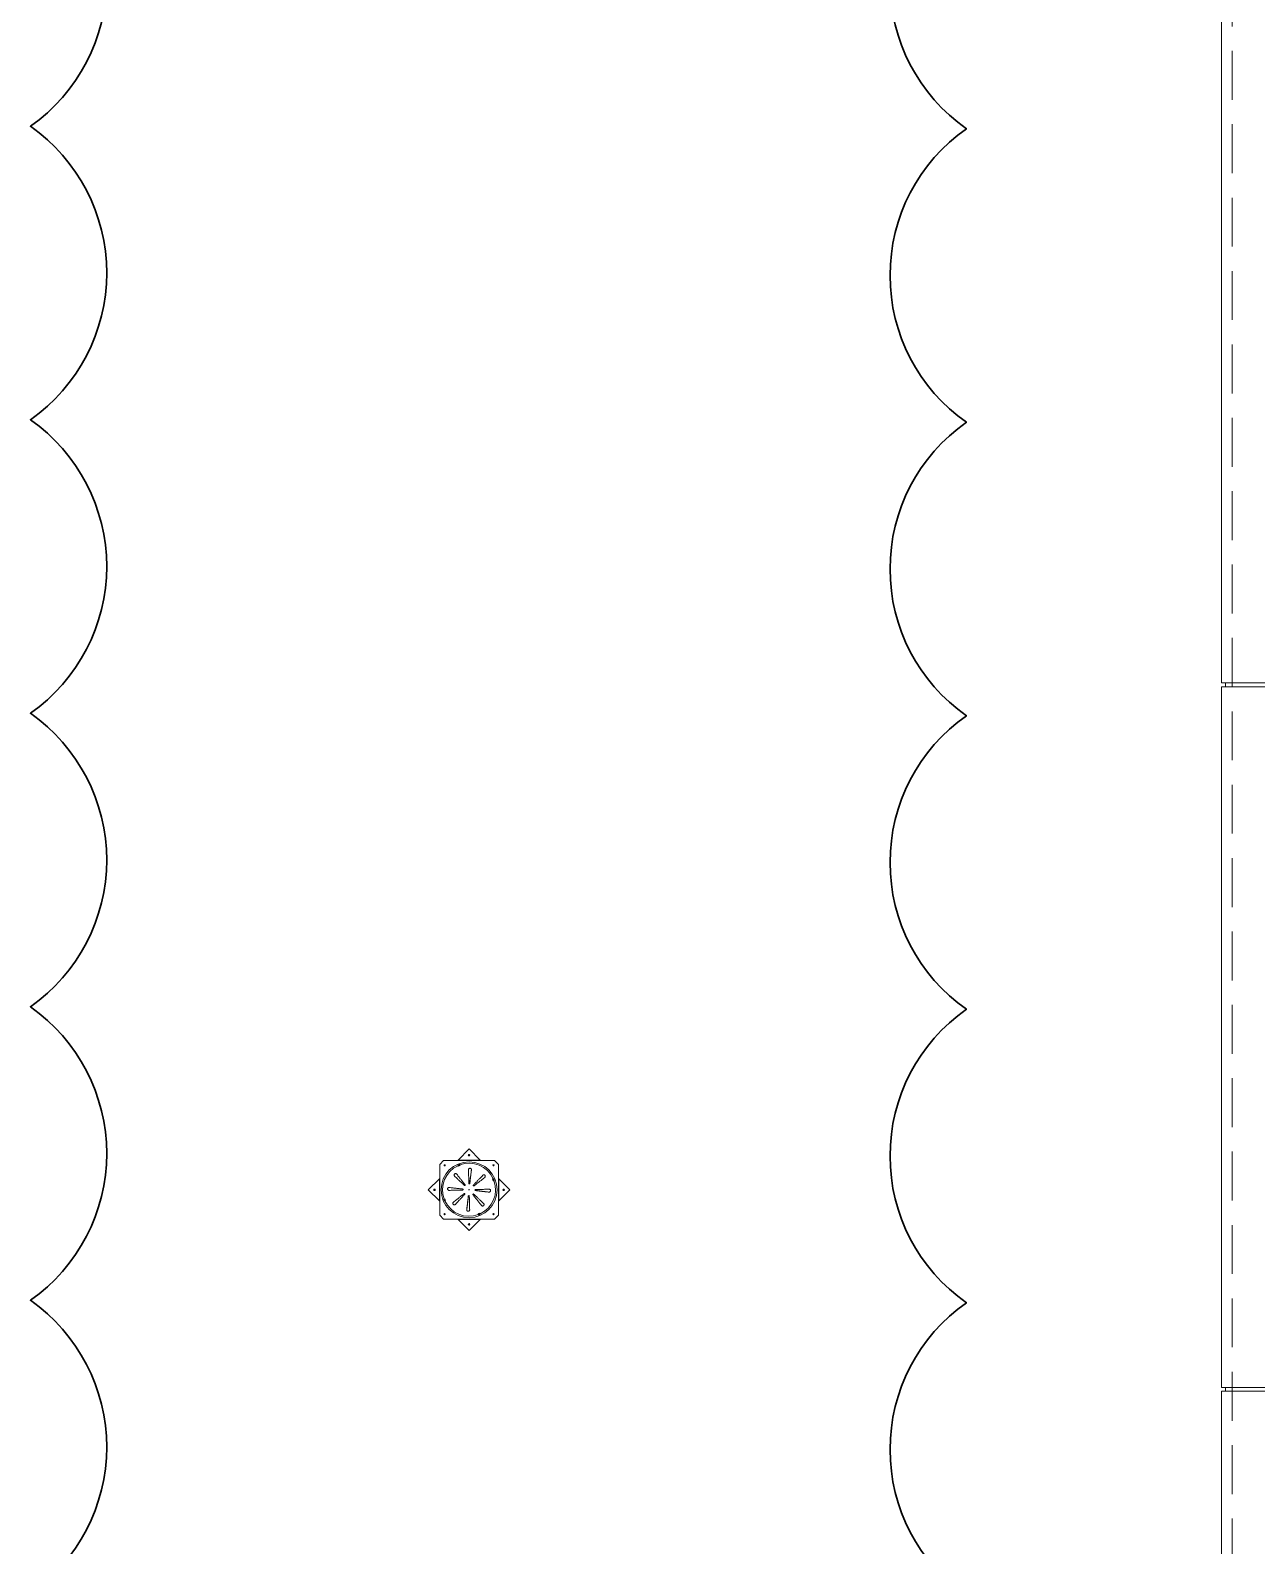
# Model space of a CAD drawing. Header units: metres. Extents: x -17822 to 152406, y -4219 to 19791.
# Drawn here: x 116690 to 117317, y 697 to 1471 of the extents above; entities that cross this region are included whole.
import ezdxf

# ---------------------------------------------------------------- set-up
doc = ezdxf.new("R2010")
doc.units = ezdxf.units.M
doc.header["$LTSCALE"] = 100
doc.header["$MEASUREMENT"] = 0
doc.linetypes.add('DOT2', pattern=[0.125, 0, -0.125])
doc.linetypes.add('HIDDEN', pattern=[0.375, 0.25, -0.125])
doc.layers.get('0').update_dxf_attribs({"color": 9, "lineweight": 9})
for name, color, linetype, lineweight in [('06A', 9, 'Continuous', 9), ('06D', 9, 'Continuous', 9), ('20', 9, 'DOT2', 9), ('E-KABLO', 7, 'Continuous', 30)]:
    doc.layers.add(name, color=color, linetype=linetype, lineweight=lineweight)

# ---------------------------------------------------------------- blocks, each defined once
blk = doc.blocks.new('p-cati_porsche')
at = {"layer": '06A'}
for points in [[(-41, -1803.5), (-41, -2161.5)], [(-41, -2161.5), (29, -2161.5)], [(-41, -2161.5), (-39, -2161.5), (-39, -2163.5), (-41, -2163.5)], [(-41, -2163.5), (-41, -2521.5)], [(-41, -2163.5), (29, -2163.5)], [(-41, -2521.5), (29, -2521.5)], [(-41, -2521.5), (-39, -2521.5), (-39, -2523.5), (-41, -2523.5)], [(-41, -2523.5), (-41, -2881.5)], [(-41, -2523.5), (29, -2523.5)]]:
    blk.add_lwpolyline(points, dxfattribs=at)
at = {"layer": '20', "linetype": 'HIDDEN'}
blk.add_lwpolyline([(874.52, -3168.25), (874.52, -3394.7), (23.8, -3394.7), (23.8, -1560.72), (78.47, -1560.72), (78.47, -1501), (-35.58, -1501), (-35.58, -3454.08), (933.57, -3454.08), (933.55, -3168.25)], dxfattribs=at)
blk = doc.blocks.new('p-suzgec')
at = {"ltscale": 25}
for p, q in [((-5.91, 15.2), (-0.25, 20.86)), ((-0.25, 20.86), (5.41, 15.2)), ((-13.25, 15), (-15.25, 13)), ((-15.25, 13), (-15.25, -13)), ((12.75, 15), (-13.25, 15)), ((-6.11, 15), (-5.91, 15.2)), ((-5.89, 12.32), (-5.97, 12.51)), ((-5.91, 15.2), (5.41, 15.2)), ((-5.76, 12), (-5.89, 12.32)), ((-5.05, 12.9), (-4.97, 12.7)), ((-4.97, 12.7), (-4.84, 12.38)), ((0.95, 10.24), (0.01, 3.14)), ((5.41, 15.2), (5.61, 15)), ((14.75, 13), (12.75, 15)), ((14.75, -13), (14.75, 13)), ((-21.11, 0), (-15.45, 5.66)), ((-15.45, -5.66), (-21.11, 0)), ((-15.45, 5.66), (-15.25, 5.86)), ((-15.45, -5.66), (-15.45, 5.66)), ((-10.49, 1.2), (-3.39, 0.26)), ((-3.27, 0.25), (-3.39, 0.26)), ((-0.25, 0), (-0.5, 0)), ((-0.25, 0), (-0.25, 0.25)), ((-0.25, 0), (0, 0)), ((-0.25, 0), (-0.25, -0.25)), ((0, 3.02), (0.01, 3.14)), ((12.07, 5.64), (12.26, 5.72)), ((12.65, 4.8), (12.45, 4.72)), ((14.75, 5.86), (14.95, 5.66)), ((14.95, 5.66), (14.95, -5.66)), ((14.95, 5.66), (20.61, 0)), ((20.61, 0), (14.95, -5.66)), ((-15.25, -5.86), (-15.45, -5.66)), ((-13.15, -4.8), (-12.95, -4.72)), ((-12.95, -4.72), (-12.63, -4.59)), ((-12.57, -5.64), (-12.76, -5.72)), ((-12.25, -5.51), (-12.57, -5.64)), ((-1.45, -10.24), (-0.51, -3.14)), ((-0.5, -3.02), (-0.51, -3.14)), ((2.77, -0.25), (2.89, -0.26)), ((9.99, -1.2), (2.89, -0.26)), ((14.95, -5.66), (14.75, -5.86)), ((-15.25, -13), (-13.25, -15)), ((-13.25, -15), (12.75, -15)), ((-5.91, -15.2), (-6.11, -15)), ((5.41, -15.2), (-5.91, -15.2)), ((-0.25, -20.86), (-5.91, -15.2)), ((5.41, -15.2), (-0.25, -20.86)), ((4.47, -12.7), (4.34, -12.38)), ((4.55, -12.9), (4.47, -12.7)), ((5.26, -12), (5.39, -12.32)), ((5.39, -12.32), (5.47, -12.51)), ((5.61, -15), (5.41, -15.2)), ((12.75, -15), (14.75, -13))]:
    blk.add_line(p, q, dxfattribs=at)
for centre, radius in [((-0.25, 17.68), 0.4), ((-0.25, 17.68), 0.358), ((-0.25, 0), 14.3), ((-12.75, 12.5), 0.3), ((12.25, 12.5), 0.3), ((-17.93, 0), 0.4), ((-17.93, 0), 0.358), ((17.43, 0), 0.4), ((17.43, 0), 0.358), ((-12.75, -12.5), 0.3), ((12.25, -12.5), 0.3), ((-0.25, -17.68), 0.4), ((-0.25, -17.68), 0.358)]:
    blk.add_circle(centre, radius, dxfattribs=at)
for radius, start, end in [(13.55, 114.61472, 200.38528), (13.76, 110.41757, 114.58243), (13.7, 110.40845, 114.59155), (13.25, 110.33777, 114.66223), (13.2, 110.32919, 114.67081), (13.55, 24.61472, 110.38528), (13.55, 294.61472, 20.38528), (13.2, 20.32919, 24.67081), (13.25, 20.33777, 24.66223), (13.7, 20.40845, 24.59155), (13.76, 20.41757, 24.58243), (13.76, 200.41757, 204.58243), (13.7, 200.40845, 204.59155), (13.25, 200.33777, 204.66223), (13.2, 200.32919, 204.67081), (13.55, 204.61472, 290.38528), (13.2, 290.32919, 294.67081), (13.25, 290.33777, 294.66223), (13.7, 290.40845, 294.59155), (13.76, 290.41757, 294.58243)]:
    blk.add_arc((-0.25, 0), radius, start, end, dxfattribs=at)
for points, knots in [([(-7.69, 7.01), (-7.76, 7.08), (-7.82, 7.17), (-7.91, 7.36), (-7.93, 7.46), (-7.92, 7.66), (-7.9, 7.77), (-7.82, 7.96), (-7.75, 8.04), (-7.61, 8.18), (-7.52, 8.23), (-7.32, 8.3), (-7.21, 8.31), (-7.02, 8.3), (-6.91, 8.27), (-6.73, 8.17), (-6.65, 8.1), (-6.59, 8.02)], [2.169268, 2.169268, 2.169268, 2.169268, 2.468107, 2.468107, 2.768207, 2.768207, 3.065525, 3.065525, 3.362844, 3.362844, 3.660162, 3.660162, 3.95748, 3.95748, 4.257581, 4.257581, 4.55635, 4.55635, 4.55635, 4.55635]), ([(-0.55, 10.22), (-0.56, 10.32), (-0.54, 10.42), (-0.46, 10.62), (-0.4, 10.7), (-0.26, 10.84), (-0.17, 10.9), (0.02, 10.98), (0.13, 10.99), (0.33, 10.99), (0.43, 10.96), (0.62, 10.87), (0.7, 10.8), (0.83, 10.65), (0.88, 10.56), (0.95, 10.36), (0.95, 10.25), (0.94, 10.15)], [2.169268, 2.169268, 2.169268, 2.169268, 2.468107, 2.468107, 2.768207, 2.768207, 3.065525, 3.065525, 3.362844, 3.362844, 3.660162, 3.660162, 3.95748, 3.95748, 4.257581, 4.257581, 4.55635, 4.55635, 4.55635, 4.55635]), ([(-10.47, -0.3), (-10.57, -0.31), (-10.67, -0.29), (-10.87, -0.21), (-10.95, -0.15), (-11.09, -0.01), (-11.15, 0.08), (-11.23, 0.27), (-11.24, 0.38), (-11.24, 0.58), (-11.21, 0.68), (-11.12, 0.87), (-11.05, 0.95), (-10.9, 1.08), (-10.81, 1.13), (-10.61, 1.2), (-10.5, 1.2), (-10.4, 1.19)], [2.169268, 2.169268, 2.169268, 2.169268, 2.468107, 2.468107, 2.768207, 2.768207, 3.065525, 3.065525, 3.362844, 3.362844, 3.660162, 3.660162, 3.95748, 3.95748, 4.257581, 4.257581, 4.55635, 4.55635, 4.55635, 4.55635]), ([(-3.47, 0.39), (-3.47, 0.39), (-3.47, 0.39), (-3.47, 0.39), (-3.44, 0.39), (-3.41, 0.38), (-3.35, 0.35), (-3.33, 0.33), (-3.29, 0.28), (-3.27, 0.25), (-3.25, 0.19), (-3.25, 0.16), (-3.25, 0.1), (-3.26, 0.07), (-3.28, 0.01), (-3.3, -0.01), (-3.34, -0.06), (-3.37, -0.08), (-3.43, -0.1), (-3.46, -0.11), (-3.49, -0.11), (-3.5, -0.11), (-3.51, -0.11)], [-0.0013985, -0.0013985, -0.0013985, -0.0013985, 0, 0, 0, 0.0909291, 0.0909291, 0.1818582, 0.1818582, 0.2711248, 0.2711248, 0.3603915, 0.3603915, 0.4496581, 0.4496581, 0.5389247, 0.5389247, 0.6298538, 0.6298538, 0.7207829, 0.7207829, 0.7401198, 0.7401198, 0.7401198, 0.7401198]), ([(-2.25, 2.55), (-2.25, 2.55), (-2.25, 2.55), (-2.25, 2.55), (-2.23, 2.53), (-2.22, 2.5), (-2.2, 2.44), (-2.19, 2.4), (-2.2, 2.35), (-2.21, 2.31), (-2.24, 2.26), (-2.25, 2.23), (-2.3, 2.19), (-2.33, 2.17), (-2.38, 2.15), (-2.42, 2.15), (-2.48, 2.15), (-2.51, 2.15), (-2.57, 2.18), (-2.59, 2.19), (-2.62, 2.22), (-2.63, 2.22), (-2.63, 2.23)], [-0.0013985, -0.0013985, -0.0013985, -0.0013985, 0, 0, 0, 0.0909291, 0.0909291, 0.1818582, 0.1818582, 0.2711248, 0.2711248, 0.3603915, 0.3603915, 0.4496581, 0.4496581, 0.5389247, 0.5389247, 0.6298538, 0.6298538, 0.7207829, 0.7207829, 0.7401198, 0.7401198, 0.7401198, 0.7401198]), ([(0.14, 3.22), (0.14, 3.22), (0.14, 3.22), (0.14, 3.22), (0.14, 3.19), (0.13, 3.16), (0.1, 3.1), (0.08, 3.08), (0.03, 3.04), (0, 3.02), (-0.06, 3), (-0.09, 3), (-0.15, 3), (-0.18, 3.01), (-0.24, 3.03), (-0.26, 3.05), (-0.31, 3.09), (-0.33, 3.12), (-0.35, 3.18), (-0.36, 3.21), (-0.36, 3.24), (-0.36, 3.25), (-0.36, 3.26)], [-0.0013985, -0.0013985, -0.0013985, -0.0013985, 0, 0, 0, 0.0909291, 0.0909291, 0.1818582, 0.1818582, 0.2711248, 0.2711248, 0.3603915, 0.3603915, 0.4496581, 0.4496581, 0.5389247, 0.5389247, 0.6298538, 0.6298538, 0.7207829, 0.7207829, 0.7401198, 0.7401198, 0.7401198, 0.7401198]), ([(2.3, 2), (2.3, 2), (2.3, 2), (2.3, 2), (2.28, 1.98), (2.25, 1.97), (2.19, 1.95), (2.15, 1.94), (2.1, 1.95), (2.06, 1.96), (2.01, 1.99), (1.98, 2), (1.94, 2.05), (1.92, 2.08), (1.9, 2.13), (1.9, 2.17), (1.9, 2.23), (1.9, 2.26), (1.93, 2.32), (1.94, 2.34), (1.97, 2.37), (1.97, 2.38), (1.98, 2.38)], [-0.0013985, -0.0013985, -0.0013985, -0.0013985, 0, 0, 0, 0.0909291, 0.0909291, 0.1818582, 0.1818582, 0.2711248, 0.2711248, 0.3603915, 0.3603915, 0.4496581, 0.4496581, 0.5389247, 0.5389247, 0.6298538, 0.6298538, 0.7207829, 0.7207829, 0.7401198, 0.7401198, 0.7401198, 0.7401198]), ([(2.97, -0.39), (2.97, -0.39), (2.97, -0.39), (2.97, -0.39), (2.94, -0.39), (2.91, -0.38), (2.85, -0.35), (2.83, -0.33), (2.79, -0.28), (2.77, -0.25), (2.75, -0.19), (2.75, -0.16), (2.75, -0.1), (2.76, -0.07), (2.78, -0.01), (2.8, 0.01), (2.84, 0.06), (2.87, 0.08), (2.93, 0.1), (2.96, 0.11), (2.99, 0.11), (3, 0.11), (3.01, 0.11)], [-0.0013985, -0.0013985, -0.0013985, -0.0013985, 0, 0, 0, 0.0909291, 0.0909291, 0.1818582, 0.1818582, 0.2711248, 0.2711248, 0.3603915, 0.3603915, 0.4496581, 0.4496581, 0.5389247, 0.5389247, 0.6298538, 0.6298538, 0.7207829, 0.7207829, 0.7401198, 0.7401198, 0.7401198, 0.7401198]), ([(6.76, 7.44), (6.83, 7.51), (6.92, 7.57), (7.11, 7.66), (7.21, 7.68), (7.41, 7.67), (7.52, 7.65), (7.71, 7.57), (7.79, 7.5), (7.93, 7.36), (7.98, 7.27), (8.05, 7.07), (8.06, 6.96), (8.05, 6.77), (8.02, 6.66), (7.92, 6.48), (7.85, 6.4), (7.77, 6.34)], [2.169268, 2.169268, 2.169268, 2.169268, 2.468107, 2.468107, 2.768207, 2.768207, 3.065525, 3.065525, 3.362844, 3.362844, 3.660162, 3.660162, 3.95748, 3.95748, 4.257581, 4.257581, 4.55635, 4.55635, 4.55635, 4.55635]), ([(9.97, 0.3), (10.07, 0.31), (10.17, 0.29), (10.37, 0.21), (10.45, 0.15), (10.59, 0.01), (10.65, -0.08), (10.73, -0.27), (10.74, -0.38), (10.74, -0.58), (10.71, -0.68), (10.62, -0.87), (10.55, -0.95), (10.4, -1.08), (10.31, -1.13), (10.11, -1.2), (10, -1.2), (9.9, -1.19)], [2.169268, 2.169268, 2.169268, 2.169268, 2.468107, 2.468107, 2.768207, 2.768207, 3.065525, 3.065525, 3.362844, 3.362844, 3.660162, 3.660162, 3.95748, 3.95748, 4.257581, 4.257581, 4.55635, 4.55635, 4.55635, 4.55635]), ([(-7.26, -7.44), (-7.33, -7.51), (-7.42, -7.57), (-7.61, -7.66), (-7.71, -7.68), (-7.91, -7.67), (-8.02, -7.65), (-8.21, -7.57), (-8.29, -7.5), (-8.43, -7.36), (-8.48, -7.27), (-8.55, -7.07), (-8.56, -6.96), (-8.55, -6.77), (-8.52, -6.66), (-8.42, -6.48), (-8.35, -6.4), (-8.27, -6.34)], [2.169268, 2.169268, 2.169268, 2.169268, 2.468107, 2.468107, 2.768207, 2.768207, 3.065525, 3.065525, 3.362844, 3.362844, 3.660162, 3.660162, 3.95748, 3.95748, 4.257581, 4.257581, 4.55635, 4.55635, 4.55635, 4.55635]), ([(-2.8, -2), (-2.8, -2), (-2.8, -2), (-2.8, -2), (-2.78, -1.98), (-2.75, -1.97), (-2.69, -1.95), (-2.65, -1.94), (-2.6, -1.95), (-2.56, -1.96), (-2.51, -1.99), (-2.48, -2), (-2.44, -2.05), (-2.42, -2.08), (-2.4, -2.13), (-2.4, -2.17), (-2.4, -2.23), (-2.4, -2.26), (-2.43, -2.32), (-2.44, -2.34), (-2.47, -2.37), (-2.47, -2.38), (-2.48, -2.38)], [-0.0013985, -0.0013985, -0.0013985, -0.0013985, 0, 0, 0, 0.0909291, 0.0909291, 0.1818582, 0.1818582, 0.2711248, 0.2711248, 0.3603915, 0.3603915, 0.4496581, 0.4496581, 0.5389247, 0.5389247, 0.6298538, 0.6298538, 0.7207829, 0.7207829, 0.7401198, 0.7401198, 0.7401198, 0.7401198]), ([(-0.64, -3.22), (-0.64, -3.22), (-0.64, -3.22), (-0.64, -3.22), (-0.64, -3.19), (-0.63, -3.16), (-0.6, -3.1), (-0.58, -3.08), (-0.53, -3.04), (-0.5, -3.02), (-0.44, -3), (-0.41, -3), (-0.35, -3), (-0.32, -3.01), (-0.26, -3.03), (-0.24, -3.05), (-0.19, -3.09), (-0.17, -3.12), (-0.15, -3.18), (-0.14, -3.21), (-0.14, -3.24), (-0.14, -3.25), (-0.14, -3.26)], [-0.0013985, -0.0013985, -0.0013985, -0.0013985, 0, 0, 0, 0.0909291, 0.0909291, 0.1818582, 0.1818582, 0.2711248, 0.2711248, 0.3603915, 0.3603915, 0.4496581, 0.4496581, 0.5389247, 0.5389247, 0.6298538, 0.6298538, 0.7207829, 0.7207829, 0.7401198, 0.7401198, 0.7401198, 0.7401198]), ([(1.75, -2.55), (1.75, -2.55), (1.75, -2.55), (1.75, -2.55), (1.73, -2.53), (1.72, -2.5), (1.7, -2.44), (1.69, -2.4), (1.7, -2.35), (1.71, -2.31), (1.74, -2.26), (1.75, -2.23), (1.8, -2.19), (1.83, -2.17), (1.88, -2.15), (1.92, -2.15), (1.98, -2.15), (2.01, -2.15), (2.07, -2.18), (2.09, -2.19), (2.12, -2.22), (2.13, -2.22), (2.13, -2.23)], [-0.0013985, -0.0013985, -0.0013985, -0.0013985, 0, 0, 0, 0.0909291, 0.0909291, 0.1818582, 0.1818582, 0.2711248, 0.2711248, 0.3603915, 0.3603915, 0.4496581, 0.4496581, 0.5389247, 0.5389247, 0.6298538, 0.6298538, 0.7207829, 0.7207829, 0.7401198, 0.7401198, 0.7401198, 0.7401198]), ([(7.19, -7.01), (7.26, -7.08), (7.32, -7.17), (7.41, -7.36), (7.43, -7.46), (7.42, -7.66), (7.4, -7.77), (7.32, -7.96), (7.25, -8.04), (7.11, -8.18), (7.02, -8.23), (6.82, -8.3), (6.71, -8.31), (6.52, -8.3), (6.41, -8.27), (6.23, -8.17), (6.15, -8.1), (6.09, -8.02)], [2.169268, 2.169268, 2.169268, 2.169268, 2.468107, 2.468107, 2.768207, 2.768207, 3.065525, 3.065525, 3.362844, 3.362844, 3.660162, 3.660162, 3.95748, 3.95748, 4.257581, 4.257581, 4.55635, 4.55635, 4.55635, 4.55635]), ([(0.05, -10.22), (0.06, -10.32), (0.04, -10.42), (-0.04, -10.62), (-0.1, -10.7), (-0.24, -10.84), (-0.33, -10.9), (-0.52, -10.98), (-0.63, -10.99), (-0.83, -10.99), (-0.93, -10.96), (-1.12, -10.87), (-1.2, -10.8), (-1.33, -10.65), (-1.38, -10.56), (-1.45, -10.36), (-1.45, -10.25), (-1.44, -10.15)], [2.169268, 2.169268, 2.169268, 2.169268, 2.468107, 2.468107, 2.768207, 2.768207, 3.065525, 3.065525, 3.362844, 3.362844, 3.660162, 3.660162, 3.95748, 3.95748, 4.257581, 4.257581, 4.55635, 4.55635, 4.55635, 4.55635])]:
    blk.add_open_spline(points, degree=3, knots=knots, dxfattribs=at)
for points, weights in [([(-6.59, 8.02), (-3.29, 3.87), (-2.25, 2.55)], [1.04357122128, 1.19470433435, 1]), ([(-0.36, 3.26), (-0.41, 4.94), (-0.55, 10.22)], [1, 1.1928901223, 1.04336959175]), ([(0.94, 10.15), (0.33, 4.89), (0.14, 3.22)], [1.04357122043, 1.19470432993, 1]), ([(-10.4, 1.19), (-5.14, 0.58), (-3.47, 0.39)], [1.04357122072, 1.19470433147, 1]), ([(-2.63, 2.23), (-3.85, 3.38), (-7.69, 7.01)], [1, 1.19289012244, 1.04336959178]), ([(1.98, 2.38), (3.13, 3.6), (6.76, 7.44)], [1, 1.19289012017, 1.04336959134]), ([(7.77, 6.34), (3.62, 3.04), (2.3, 2)], [1.04357122006, 1.19470432802, 1]), ([(11.75, 5.51), (11.9, 5.58), (12.07, 5.64)], [1.02554744525, 1.0127799804, 1]), ([(12.45, 4.72), (12.29, 4.65), (12.13, 4.59)], [1, 1.0127799804, 1.02554744526]), ([(-3.51, -0.11), (-5.19, -0.16), (-10.47, -0.3)], [1, 1.19289012449, 1.04336959218]), ([(-8.27, -6.34), (-4.12, -3.04), (-2.8, -2)], [1.04357122094, 1.1947043326, 1]), ([(-2.48, -2.38), (-3.63, -3.6), (-7.26, -7.44)], [1, 1.19289012327, 1.04336959194]), ([(-1.44, -10.15), (-0.83, -4.89), (-0.64, -3.22)], [1.04357122103, 1.19470433305, 1]), ([(-0.14, -3.26), (-0.09, -4.94), (0.05, -10.22)], [1, 1.19289011339, 1.04336959002]), ([(6.09, -8.02), (2.79, -3.87), (1.75, -2.55)], [1.04357121982, 1.19470432681, 1]), ([(2.13, -2.23), (3.35, -3.38), (7.19, -7.01)], [1, 1.19289011781, 1.04336959088])]:
    blk.add_rational_spline(points, weights, degree=2, dxfattribs=at)
for points, weights, knots in [([(3.01, 0.11), (3.53, 0.12), (6.01, 0.19), (9.97, 0.3)], [4.14064799907, 3.56700040162, 2.15953650571, 1.32480586323], [27.48414514, 27.48414514, 27.48414514, 27.50397367, 27.53272487, 27.53272487, 27.53272487]), ([(9.9, -1.19), (7.92, -0.96), (4.7, -0.59), (3.27, -0.42), (2.97, -0.39)], [1.32476723726, 1.64485472039, 2.71311941379, 3.81141839734, 4.16242382948], [0.00590224, 0.00590224, 0.00590224, 0.01753913, 0.04477222, 0.05758123, 0.05758123, 0.05758123])]:
    blk.add_rational_spline(points, weights, degree=2, knots=knots, dxfattribs=at)
blk = doc.blocks.new('p-platform_süzgeç')
at = {"layer": '06D'}
blk.add_blockref('p-suzgec', (-7510.74, -7751.32), dxfattribs=at)

msp = doc.modelspace()

# ---------------------------------------------------------------- linework, layer by layer
at = {"layer": 'E-KABLO', "color": 2}
for points in [[(116689.75, 2622.19, -0.520567), (116689.75, 2472.19, -0.520567), (116689.75, 2322.19, -0.520567), (116689.75, 2172.19, -0.520567), (116689.75, 2022.19, -0.520567), (116689.75, 1872.19, -0.520567), (116689.75, 1722.19, -0.520567), (116689.75, 1572.19, -0.520567), (116689.75, 1422.19, -0.520567), (116689.75, 1272.19, -0.520567), (116689.75, 1122.19, -0.520567), (116689.75, 972.19, -0.520567), (116689.75, 822.19, -0.520567), (116689.75, 672.19, -0.520567), (116689.75, 522.19, -0.520567), (116689.75, 372.19, -0.520567), (116689.75, 222.19, -0.520567), (116689.75, 72.19, -0.520567), (116689.75, -77.81, -0.520567)], [(117168.23, 2620.94, 0.520567), (117168.23, 2470.94, 0.520567), (117168.23, 2320.94, 0.520567), (117168.23, 2170.94, 0.520567), (117168.23, 2020.94, 0.520567), (117168.23, 1870.94, 0.520567), (117168.23, 1720.94, 0.520567), (117168.23, 1570.94, 0.520567), (117168.23, 1420.94, 0.520567), (117168.23, 1270.94, 0.520567), (117168.23, 1120.94, 0.520567), (117168.23, 970.94, 0.520567), (117168.23, 820.94, 0.520567), (117168.23, 670.94, 0.520567), (117168.23, 520.94, 0.520567), (117168.23, 370.94, 0.520567), (117168.23, 220.94, 0.520567), (117168.23, 70.94, 0.520567), (117168.23, -79.06, 0.520567)]]:
    msp.add_lwpolyline(points, format="xyb", dxfattribs=at)

# ---------------------------------------------------------------- block references
msp.add_blockref('p-platform_süzgeç', (124425, 8630))
at = {"layer": '06D'}
msp.add_blockref('p-cati_porsche', (117339.64, 3299.18), dxfattribs=at)

doc.saveas('drawing.dxf')
